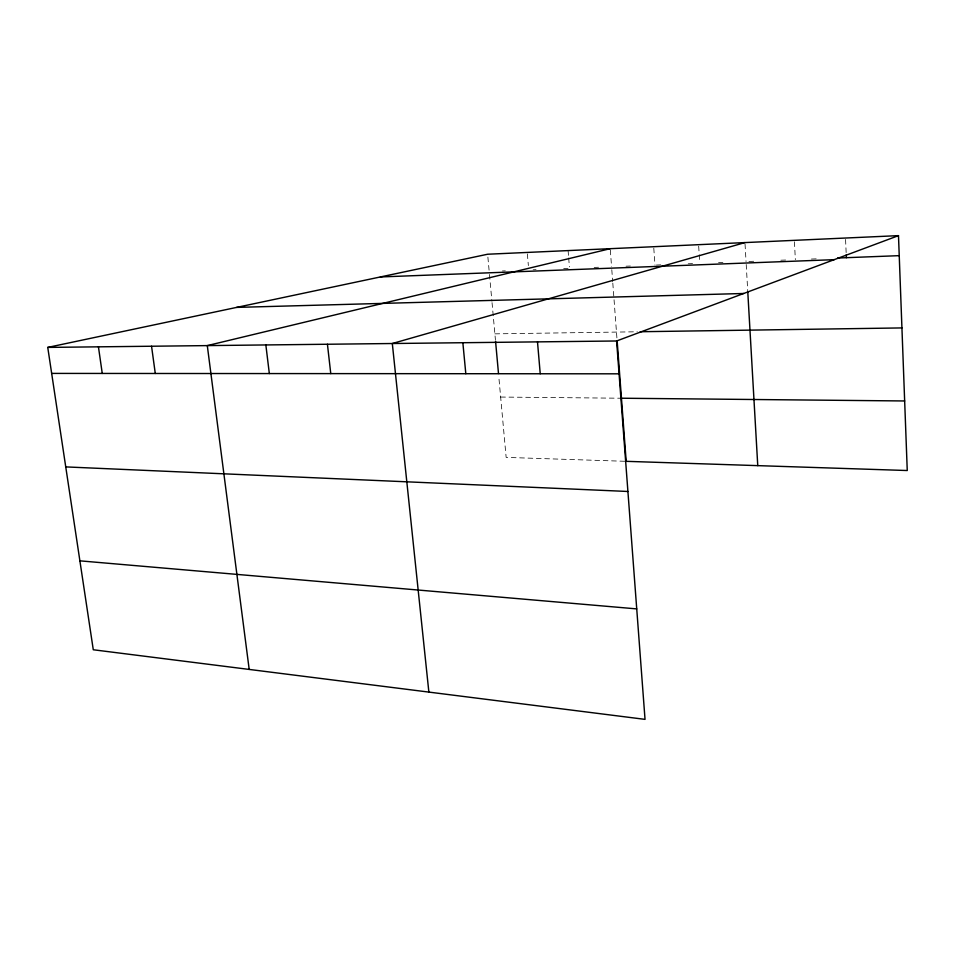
<?xml version="1.0" encoding="UTF-8"?>
<svg xmlns="http://www.w3.org/2000/svg" width="955" height="955" viewBox="0 0 955 955"><rect width="100%" height="100%" fill="white"/><g stroke="black" fill="none" stroke-linecap="round" stroke-linejoin="round"><path stroke-width="0.72" stroke-dasharray="4.78 3.58" d="M502.378 270.969L505.314 270.85M533.117 269.788L536.03 269.668M563.701 268.606L568.07 268.439M594.177 267.424L598.522 267.257M626.038 266.194L630.384 266.027M656.419 265.024L660.753 264.857M688.209 263.795L692.542 263.628M718.566 262.625L722.911 262.458M748.947 261.455L756.193 261.169M780.844 260.214L786.645 259.999M811.392 259.044L817.217 258.817M494.881 333.856L637.283 331.779M500.647 397.053L619.962 398.211M624.701 461.277L506.15 457.397L498.773 376.473M487.886 257.11L489.199 271.483M489.461 274.443L491.909 301.183M492.04 302.663L495.418 339.729M527.363 253.899L528.366 265.574M568.094 250.592L568.571 256.513M568.691 258.005L569.407 266.899M610.329 250.067L611.57 266.755M611.797 269.728L612.692 281.606M612.8 283.086L617.026 339.431M653.793 248.133L654.975 265.084M698.678 246.115L699.132 253.302M699.227 254.734L699.681 261.909M745.043 244.038L746.046 261.563M746.213 264.475L747.717 290.738M794.441 241.83L795.348 259.665M845.569 239.442L846.19 253.481"/><path stroke-width="1.43" d="M616.608 340.983L645.031 719.366L93.28 649.758L47.75 347.405L616.608 340.983L898.488 235.634L907.25 470.529L626.182 461.325L617.145 340.899M744.96 242.582L392.314 343.514L428.867 692.089M610.221 248.682L207.295 345.603L249.195 669.431M47.75 347.405L487.623 254.233L898.488 235.634M837.63 258.029L899.24 255.654M380.377 276.95L834.192 259.665M236.613 307.403L743.694 293.483M640.256 331.731L901.938 327.923M51.666 373.405L619.067 373.823M621.442 398.223L904.66 400.969M65.74 466.9L627.913 491.479M79.886 560.836L636.734 608.896M98.437 346.832L102.257 373.441M151.547 346.235L155.283 373.477M265.848 344.946L269.334 373.56M327.434 344.254L330.764 373.608M462.853 342.714L465.813 373.715M495.55 341.198L498.498 373.536M537.498 341.878L540.232 373.763M747.801 292.206L757.757 465.634M846.261 254.878L846.381 257.695"/></g></svg>
